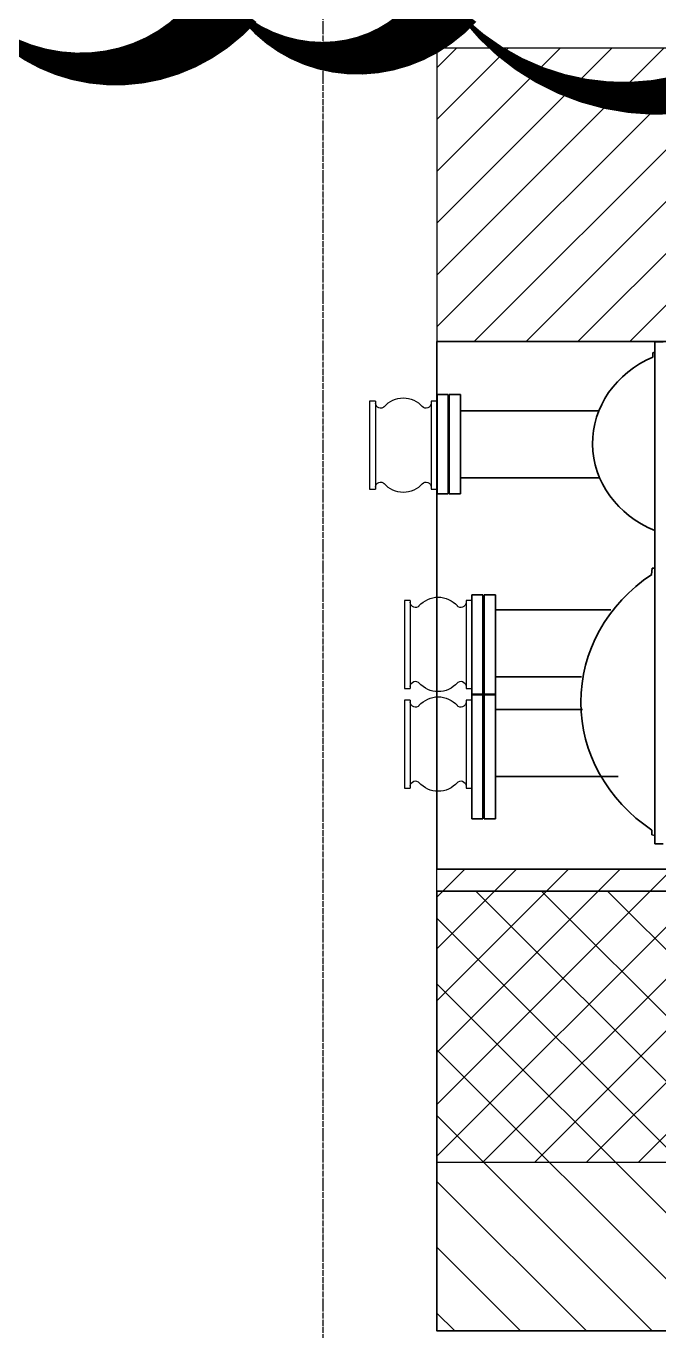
# Model space of a CAD drawing. Extents: x -12047294 to -5625356, y -1456591 to -622873.
# Drawn here: x -5751702 to -5749545, y -682172 to -677723 of the extents above; entities that cross this region are included whole.
import ezdxf

# ---------------------------------------------------------------- set-up
doc = ezdxf.new("R2010")
doc.units = 0
doc.header["$LTSCALE"] = 10
doc.header["$MEASUREMENT"] = 0
doc.linetypes.add('DOTE', pattern=[2.42, 2, -0.2, 0.02, -0.2])
doc.layers.add('A-TEXTROOM-报建', color=210, linetype='Continuous')
doc.layers.add('DOTE', color=9, linetype='DOTE')
doc.layers.add('A-本次修改', color=6, linetype='Continuous', plot=False)
for name, color, linetype, lineweight in [('M-DUCT', 156, 'Continuous', 25), ('M-W-ACCERY', 156, 'Continuous', 25), ('M-W-EQUIP', 156, 'Continuous', 35)]:
    doc.layers.add(name, color=color, linetype=linetype, lineweight=lineweight)

# ---------------------------------------------------------------- blocks, each defined once
blk = doc.blocks.new('KXT-250')
at = {"layer": 'M-W-ACCERY'}
for p, q in [((0, 140), (0, -140)), ((0, 140), (20, 140)), ((20, 140), (20, -140)), ((210, 140), (210, -140)), ((210, 140), (230, 140)), ((230, 140), (230, -140)), ((20, -140), (0, -140)), ((230, -140), (210, -140))]:
    blk.add_line(p, q, dxfattribs=at)
for centre, radius, start, end in [((37.4, 134.8), 17.4, 182.7366, 317.7606), ((115, 60), 90.4, 43.6066, 136.3934), ((192.6, 134.8), 17.4, 222.2394, 357.2634), ((37.4, -134.8), 17.4, 42.2394, 177.2634), ((115, -60), 90.4, 223.6066, 316.3934), ((192.6, -134.8), 17.4, 2.7366, 137.7606)]:
    blk.add_arc(centre, radius, start, end, dxfattribs=at)
blk = doc.blocks.new('300RT')
at = {"layer": 'M-W-EQUIP'}
for p, q in [((0, 1550), (4842, 1550)), ((3973.8, 1548.9, 0), (4005.8, 1548.9, 0)), ((4005.8, 1548.9, 0), (4005.8, 75.3, 0)), ((4842, 1550), (4842, 0)), ((4012.9, 1516.5, 0), (4005.8, 1518.8, 0)), ((4012.9, 1504.3, 0), (4012.9, 1516.5, 0)), ((4751.6, 1394.3, 0), (4794.8, 1394.3, 0)), ((4751.6, 1394.3, 0), (4751.6, 1102.9, 0)), ((4794.8, 1394.3, 0), (4794.8, 1102.9, 0)), ((4799, 1394.3, 0), (4799, 1102.9, 0)), ((4799, 1394.3, 0), (4841.5, 1394.3, 0)), ((4841.5, 1394.3, 0), (4841.5, 1102.9, 0)), ((4841.5, 1394.3, 0), (4841.5, 1102.9, 0)), ((4751.6, 1346.3, 0), (4223.2, 1346.3, 0)), ((4751.6, 1150.1, 0), (4218.1, 1150.1, 0)), ((4751.6, 1102.9, 0), (4794.8, 1102.9, 0)), ((4799, 1102.9, 0), (4841.5, 1102.9, 0)), ((4015.9, 884.8, 0), (4005.8, 884.8, 0)), ((4017.5, 866.1, 0), (4015.9, 884.8, 0)), ((4617.7, 806.2, 0), (4660.9, 806.2, 0)), ((4617.7, 806.2, 0), (4617.7, 148.1, 0)), ((4660.9, 806.2, 0), (4660.9, 148.1, 0)), ((4665.1, 806.2, 0), (4665.1, 148.1, 0)), ((4665.1, 806.2, 0), (4707.7, 806.2, 0)), ((4707.7, 806.2, 0), (4707.7, 148.1, 0)), ((4617.7, 761.6, 0), (4174.4, 761.6, 0)), ((4555.8, 761.6, 0), (4521.5, 761.6, 0)), ((4617.7, 565.4, 0), (4287.3, 565.4, 0)), ((4555.8, 565.4, 0), (4521.5, 565.4, 0)), ((4617.7, 514.3, 0), (4660.9, 514.3, 0)), ((4617.7, 512.8, 0), (4660.9, 512.8, 0)), ((4665.1, 514.3, 0), (4707.7, 514.3, 0)), ((4665.1, 512.8, 0), (4707.7, 512.8, 0)), ((4617.7, 469, 0), (4282.8, 469, 0)), ((4555.8, 469, 0), (4521.5, 469, 0)), ((4617.7, 272.7, 0), (4146.1, 272.7, 0)), ((4555.8, 272.7, 0), (4521.5, 272.7, 0)), ((4016.8, 115.4, 0), (4016.8, 101.4, 0)), ((4617.7, 148.1, 0), (4660.9, 148.1, 0)), ((4665.1, 148.1, 0), (4707.7, 148.1, 0)), ((4016.8, 101.2, 0), (4005.8, 99.4, 0)), ((4005.8, 75.3, 0), (3973.8, 75.3, 0)), ((4842, 0), (0, 0))]:
    blk.add_line(p, q, dxfattribs=at)
for centre, major_axis, start_param, end_param in [((3842.7, 1250.9, 0), (-401.7, 0), 1.988644, 4.275084), ((3620.5, 490.9, 0), (-669.1, 0), 2.204514, 4.077319)]:
    blk.add_ellipse(centre, major_axis=major_axis, ratio=0.696429, start_param=start_param, end_param=end_param, dxfattribs=at)
blk = doc.blocks.new('A$C23335F82')
at = {"layer": 'M-DUCT'}
h = blk.add_hatch(dxfattribs=at)
h.set_pattern_fill('ANSI31', color=256, scale=1000, angle=90)
h.set_pattern_definition([(135, (-1037127.47, 3311883.54), (-88.3883476, -88.3883476), [])])
h.paths.add_polyline_path([(0, -2150), (1000, -2150), (1000, -6450), (0, -6450)])
h.paths.add_polyline_path([(-1800, 2150), (0, 2150), (0, -2150), (-1800, -2150)])
h.paths.add_polyline_path([(-2800, -2150), (-1800, -2150), (-1800, -6450), (-2800, -6450)])
for points in [[(-1800, -6450), (-1800, -2150), (-2800, -2150), (-2800, -6450)], [(-1800, -6450), (-1800, -2150), (-2800, -2150), (-2800, -6450)], [(0, -6450), (0, -2150), (1000, -2150), (1000, -6450)], [(0, -6450), (0, -2150), (1000, -2150), (1000, -6450)]]:
    blk.add_lwpolyline(points, close=True, dxfattribs=at)
at = {"layer": 'M-W-ACCERY', "extrusion": (0, 0, -1), "yscale": 1.071428571428571, "zscale": -1, "rotation": 270}
for p in [(767.1, -6330.7, 0), (427.2, -6330.7, 0), (1446.5, -6449.6, 0)]:
    blk.add_blockref('KXT-250', p, dxfattribs=at)
at = {"layer": 'M-W-EQUIP', "extrusion": (0, 0, -1), "xscale": 0.8880627839735646, "yscale": 1.161290322580645, "zscale": -1, "rotation": 270}
blk.add_blockref('300RT', (0, -2150), dxfattribs=at)
blk = doc.blocks.new('A$C77F422FE')
at = {"layer": 'M-W-EQUIP'}
h = blk.add_hatch(dxfattribs=at)
h.set_pattern_fill('ANSI31', color=256, scale=50, angle=14.4696)
h.set_pattern_definition([(45, (-343241.1, -309933.51), (-112.2532, 112.2532), [])])
h.paths.add_polyline_path([(5156, 1213), (0, 1213), (0, 2713), (5156, 2713)])
h.paths.add_polyline_path([(10312, 1213), (5156, 1213), (5156, -1213), (10312, -1213)])
h.paths.add_polyline_path([(5156, -1213), (0, -1213), (0, -2713), (5156, -2713)])
blk.add_lwpolyline([(5156, -1213), (0, -1213), (0, -2713), (5156, -2713)], close=True, dxfattribs=at)
blk = doc.blocks.new('A$C50D712EB')
at = {"layer": 'M-W-EQUIP', "rotation": 270}
blk.add_blockref('A$C23335F82', (15606, -3202), dxfattribs=at)
at = {"layer": 'M-W-EQUIP', "color": 252, "xscale": -1, "rotation": 180}
blk.add_blockref('A$C77F422FE', (9156, -5989), dxfattribs=at)

msp = doc.modelspace()

# ---------------------------------------------------------------- hatches: boundary and pattern name
at = {"layer": 'A-TEXTROOM-报建'}
h = msp.add_hatch(dxfattribs=at)
h.set_pattern_fill('ANSI31', color=156, scale=300)
h.set_pattern_definition([(45, (6459.6, 7e-09), (-336.759605, 336.759605), [])])
edge = h.paths.add_edge_path(flags=16)
edge.add_arc((-5789890.1, -733372.9), 19800.3, 180.00002, 210.33182)
edge.add_line((-5806980, -743372.1), (-5798690.9, -743375))
edge.add_arc((-5798679.1, -768354), 24979, 71.82959, 90.02715, ccw=False)
edge.add_arc((-5798679.1, -768354), 24979, 46.40636, 71.82959, ccw=False)
edge.add_arc((-5761511.4, -729209.4), 29000, 226.55073, 235.72344)
edge.add_line((-5777843.9, -753173), (-5734626.5, -753172.4))
edge.add_line((-5734626.5, -753172.4), (-5734626.6, -742573))
edge.add_line((-5734626.6, -742573), (-5724090.3, -742573.2))
edge.add_line((-5724090.3, -742573.2), (-5724090.3, -706873))
edge.add_line((-5724090.3, -706873), (-5715090.4, -706873))
edge.add_line((-5715090.4, -706873), (-5715090.4, -697848.9))
edge.add_arc((-5806750.6, -701974.8), 91753, 2.577338, 4.963321)
edge.add_arc((-5757072.8, -697881.8), 41908, 5.26452, 17.9861)
edge.add_arc((-5817479.3, -718426.1), 105710, 18.467251, 21.437185)
edge.add_arc((-5747882, -689052.2), 30252, 17.82622, 40.55905)
edge.add_arc((-5746701.1, -686704.3), 27846.7, 38.4683, 72.82075)
edge.add_arc((-5793741.7, -821555.8), 170652.4, 71.1042, 72.756978)
edge.add_line((-5743156, -658573.2), (-5782091.3, -658573.2))
edge.add_line((-5782091.3, -658573.2), (-5782091.3, -664172.9))
edge.add_line((-5782091.3, -664172.9), (-5804290.4, -664172.9))
edge.add_line((-5804290.4, -664172.9), (-5804290.4, -680572.8))
edge.add_line((-5804290.4, -680572.8), (-5809690.4, -680572.8))
edge.add_line((-5809690.4, -680572.8), (-5809690.4, -733372.9))
h.paths.add_polyline_path([(-5821993.3, -644043.7), (-5678940.3, -644043.7), (-5678940.3, -767193.7), (-5821993.3, -767193.7)])

# ---------------------------------------------------------------- linework, layer by layer
at = {"layer": 'A-本次修改', "color": 3}
msp.add_lwpolyline([(-5751907, -675239.5, 0, 225, 0.5), (-5751907, -676214.5, 0, 225, 0.5), (-5751907, -677641, 0, 225, 0.5), (-5751007, -677641, 0, 225, 0.5), (-5750257, -677641, 0, 225, 0.5), (-5748953, -677641, 0, 225, 0.5), (-5748953, -676741, 0, 225, 0.5), (-5748953, -675239.5, 0, 225, 0.5), (-5750753, -675239.5, 0, 225, 0.5)], format="xyseb", close=True, dxfattribs=at)
at = {"layer": 'DOTE', "linetype": 'DOTE'}
msp.add_line((-5750689.7, -756448.6), (-5750689.7, -655372.8), dxfattribs=at)

# ---------------------------------------------------------------- block references
msp.add_blockref('A$C50D712EB', (-5759457.7, -677396.4))

doc.saveas('drawing.dxf')
